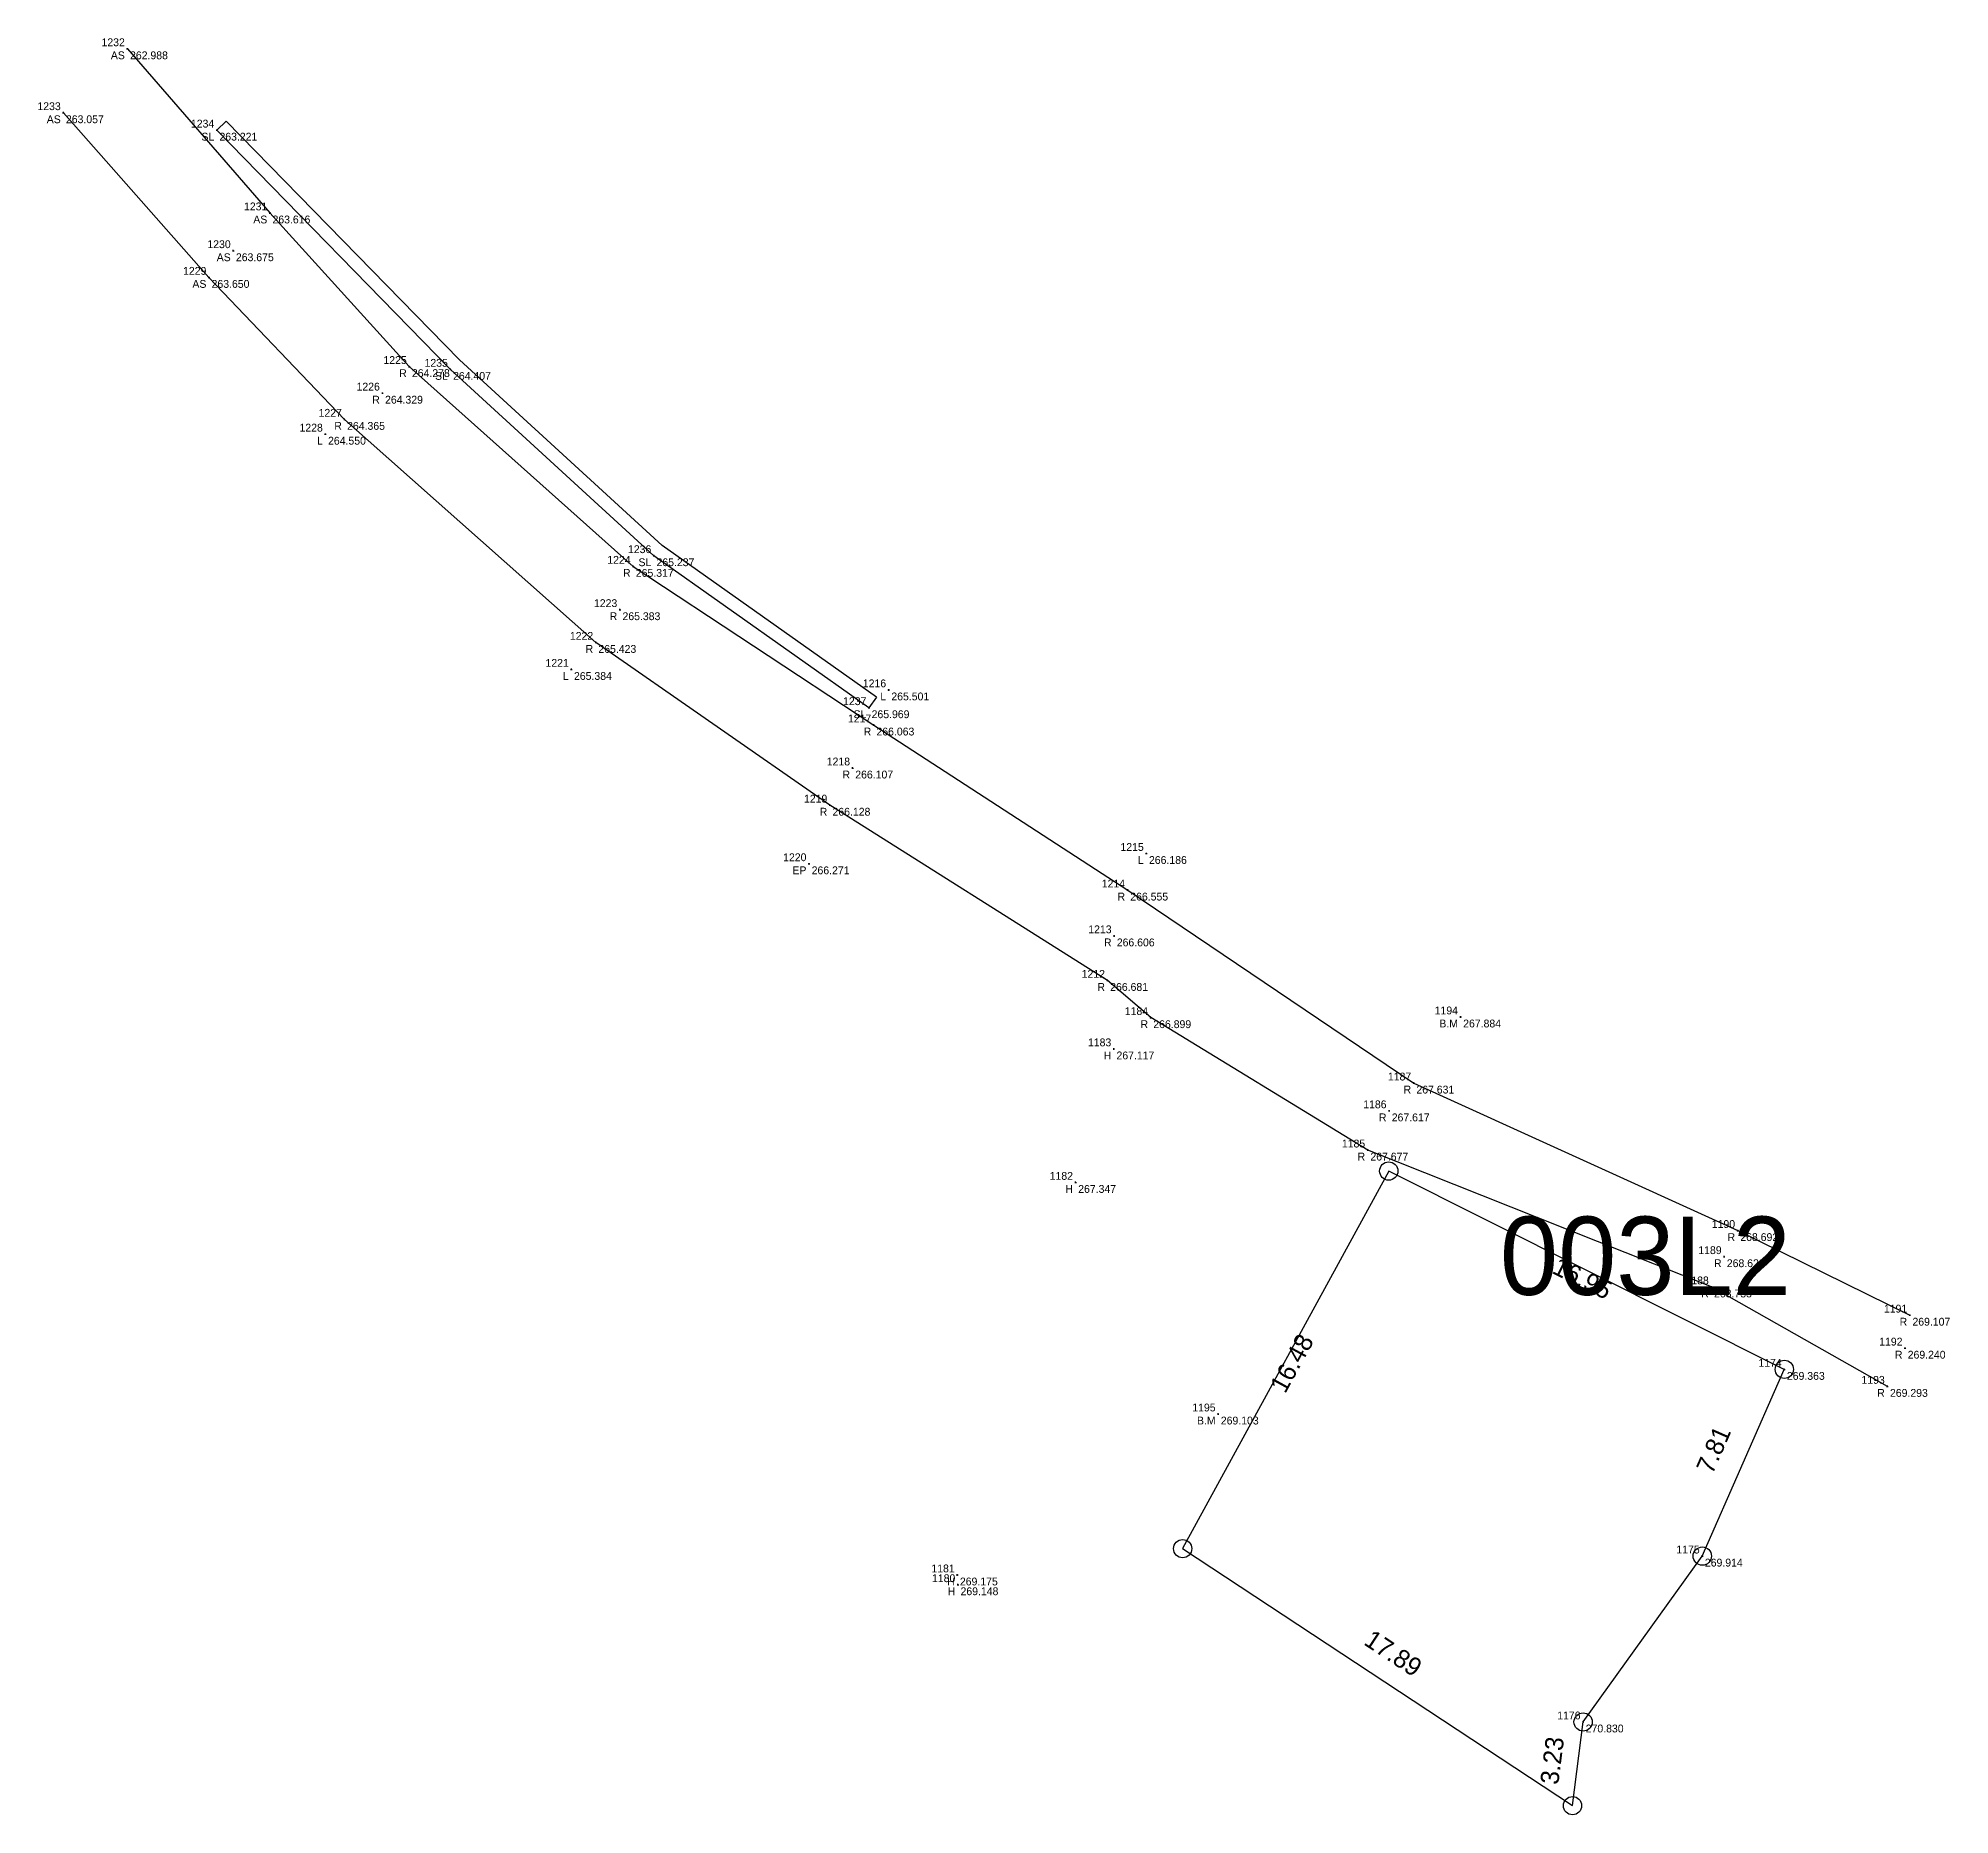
# Model space of a CAD drawing. Extents: x 152000 to 152174, y 158796 to 159332.
# Drawn here: x 152030.8 to 152104, y 159264.4 to 159332.4 of the extents above; entities that cross this region are included whole.
import ezdxf
from ezdxf.enums import TextEntityAlignment as Align

# ---------------------------------------------------------------- set-up
doc = ezdxf.new("R2010")
doc.units = 0
doc.header["$LTSCALE"] = 3
doc.header["$MEASUREMENT"] = 0
doc.header["$PDMODE"] = 2
doc.header["$PDSIZE"] = 0.03
doc.linetypes.add('SOLID_LINE', pattern=[0])
doc.layers.get('0').update_dxf_attribs({"linetype": 'CONTINUOUS'})
doc.layers.get('DEFPOINTS').update_dxf_attribs({"linetype": 'CONTINUOUS'})
for name, color, linetype in [('CIVIL-NAME', 130, 'CONTINUOUS'), ('Height', 7, 'CONTINUOUS'), ('Point Code', 7, 'CONTINUOUS'), ('Point ID', 7, 'CONTINUOUS')]:
    doc.layers.add(name, color=color, linetype=linetype)
doc.styles.add('NASEK', font='NASEK.shx', dxfattribs={"height": 0.0155})
doc.dimstyles.get("Standard").update_dxf_attribs({"dimtxt": 0.7, "dimasz": 0.5, "dimexe": 4.572, "dimexo": 1.5875, "dimgap": 0.01, "dimtad": 1, "dimzin": 0, "dimdsep": 46, "dimtxsty": 'Standard', "dimcen": 2.286, "dimse1": 1, "dimse2": 1, "dimsd1": 1, "dimsd2": 1, "dimadec": 0, "dimazin": 0, "dimtfac": 1, "dimtdec": 4, "dimtofl": 0, "dimtmove": 0, "dimatfit": 3, "dimfxl": 1, "dimtolj": 1, "dimtzin": 0, "dimarcsym": 0})

# ---------------------------------------------------------------- blocks, each defined once
blk = doc.blocks.new('*D159')
at = {"layer": 'DEFPOINTS', "color": 0, "transparency": 16777216}
for p in [(152074.63, 159274.583, 270.905), (152089.968, 159265.355), (152089.564, 159264.741, 270.905)]:
    blk.add_point(p, dxfattribs=at)
at = {"color": 0, "transparency": 16777216, "insert": (152082.699, 159270.576), "char_height": 0.7, "attachment_point": 5, "rotation": 326.61433}
blk.add_mtext('\\A1;17.89', dxfattribs=at)
blk = doc.blocks.new('*D160')
at = {"layer": 'DEFPOINTS', "color": 0, "transparency": 16777216}
for p in [(152082.525, 159289.044, 270.905), (152074.63, 159274.583, 270.905), (152075.183, 159274.281)]:
    blk.add_point(p, dxfattribs=at)
at = {"color": 0, "transparency": 16777216, "insert": (152078.814, 159281.684), "char_height": 0.7, "attachment_point": 5, "rotation": 61.3666}
blk.add_mtext('\\A1;16.48', dxfattribs=at)
blk = doc.blocks.new('*D161')
at = {"layer": 'DEFPOINTS', "color": 0, "transparency": 16777216}
for p in [(152082.525, 159289.044, 270.905), (152097.675, 159281.449, 270.905), (152097.359, 159280.818)]:
    blk.add_point(p, dxfattribs=at)
at = {"color": 0, "transparency": 16777216, "insert": (152089.945, 159284.937), "char_height": 0.7, "attachment_point": 5, "rotation": 333.37453}
blk.add_mtext('\\A1;16.95', dxfattribs=at)
blk = doc.blocks.new('*D162')
at = {"layer": 'DEFPOINTS', "color": 0, "transparency": 16777216}
for p in [(152097.675, 159281.449, 270.905), (152093.729, 159274.652), (152094.534, 159274.298, 270.905)]:
    blk.add_point(p, dxfattribs=at)
at = {"color": 0, "transparency": 16777216, "insert": (152094.97, 159278.372), "char_height": 0.7, "attachment_point": 5, "rotation": 66.28413}
blk.add_mtext('\\A1;7.81', dxfattribs=at)
blk = doc.blocks.new('*D163')
at = {"layer": 'DEFPOINTS', "color": 0, "transparency": 16777216}
for p in [(152089.349, 159268.024), (152089.97, 159267.945, 270.905), (152089.564, 159264.741, 270.905)]:
    blk.add_point(p, dxfattribs=at)
at = {"color": 0, "transparency": 16777216, "insert": (152088.788, 159266.467), "char_height": 0.7, "attachment_point": 5, "rotation": 82.77103}
blk.add_mtext('\\A1;3.23', dxfattribs=at)

msp = doc.modelspace()

# ---------------------------------------------------------------- linework, layer by layer
at = {"color": 3}
for p, q in [((152037.99463, 159329.25838, 265.96869), (152037.63693, 159328.90902, 263.22078)), ((152062.90523, 159307.19837, 265.96869), (152062.61669, 159306.79002, 265.96869))]:
    msp.add_line(p, q, dxfattribs=at)
at = {"color": 5, "flags": 128}
for points, elevation in [([(152034.21231, 159332.02477), (152039.66903, 159325.73755), (152045.00992, 159319.85346), (152053.58592, 159312.203), (152062.80364, 159306.12662), (152072.52516, 159299.80578), (152083.48414, 159292.41344), (152095.89142, 159286.76483), (152102.48376, 159283.52423)], 262.98807), ([(152101.62404, 159280.79753), (152094.88342, 159284.60538), (152081.72214, 159289.84779), (152073.40718, 159294.91948), (152071.75489, 159296.34526), (152061.11939, 159303.05574), (152052.15217, 159309.29121), (152042.52668, 159317.83285), (152037.33604, 159323.27009), (152031.75739, 159329.57626)], 269.29253)]:
    msp.add_lwpolyline(points, dxfattribs=dict(at, elevation=elevation))
at = {"color": 3, "elevation": 265.96869, "flags": 128}
for points in [[(152062.61669, 159306.79002), (152054.37898, 159312.61069), (152046.58506, 159319.74734), (152037.63693, 159328.90902)], [(152062.90523, 159307.19837), (152054.69333, 159313.0008), (152046.93302, 159320.10668), (152037.99463, 159329.25838)]]:
    msp.add_lwpolyline(points, dxfattribs=at)
at = {"elevation": 270.90496, "flags": 128}
msp.add_lwpolyline([(152089.56377, 159264.74128), (152089.56377, 159264.74128), (152089.97018, 159267.9453), (152094.53383, 159274.29794), (152097.67523, 159281.44888), (152082.52512, 159289.04392), (152082.52512, 159289.04392), (152074.62985, 159274.58303), (152074.62985, 159274.58303), (152089.56377, 159264.74128)], dxfattribs=at)
at = {"color": 2}
for centre in [(152082.52512, 159289.04392, 270.90496), (152097.67523, 159281.44888, 269.36259), (152074.62985, 159274.58303, 270.90496), (152094.53383, 159274.29794, 269.91414), (152089.97018, 159267.9453, 270.82994), (152089.56377, 159264.74128, 270.90496)]:
    msp.add_circle(centre, 0.35, dxfattribs=at)
at = {"color": 0, "linetype": 'SOLID_LINE'}
for p in [(152034.21231, 159332.02477, 262.98807), (152031.75739, 159329.57626, 263.05725), (152037.63693, 159328.90902, 263.22078), (152039.66903, 159325.73755, 263.61589), (152038.26707, 159324.29105, 263.67482), (152037.33604, 159323.27009, 263.65026), (152045.00992, 159319.85346, 264.2784), (152046.58506, 159319.74734, 264.40708), (152043.9803, 159318.83591, 264.32887), (152042.52668, 159317.83285, 264.36521), (152041.79641, 159317.26476, 264.54955), (152054.37898, 159312.61069, 265.23717), (152053.58592, 159312.203, 265.31735), (152053.07479, 159310.54379, 265.38268), (152052.15217, 159309.29121, 265.42267), (152051.21746, 159308.25526, 265.38406), (152063.37317, 159307.47176, 265.50135), (152062.61669, 159306.79002, 265.96869), (152062.80364, 159306.12662, 266.06255), (152061.99098, 159304.47917, 266.10721), (152061.11939, 159303.05574, 266.12775), (152073.24077, 159301.20703, 266.18566), (152060.32079, 159300.8117, 266.27098), (152072.52516, 159299.80578, 266.5551), (152072.00797, 159298.05085, 266.60616), (152071.75489, 159296.34526, 266.68115), (152073.40718, 159294.91948, 266.8986), (152085.27605, 159294.9451, 267.88443), (152071.99627, 159293.72218, 267.11671), (152083.48414, 159292.41344, 267.63139), (152082.53981, 159291.34907, 267.61723), (152081.72214, 159289.84779, 267.67702), (152070.52989, 159288.60891, 267.34674), (152095.89142, 159286.76483, 268.6921), (152095.37414, 159285.76425, 268.62802), (152094.88342, 159284.60538, 268.73313), (152102.48376, 159283.52423, 269.10709), (152102.30288, 159282.26131, 269.24012), (152097.67523, 159281.44888, 269.36259), (152101.62404, 159280.79753, 269.29253), (152075.99273, 159279.73863, 269.1032), (152094.53383, 159274.29794, 269.91414), (152065.99869, 159273.57475, 269.17483), (152066.02317, 159273.20052, 269.14824), (152089.97018, 159267.9453, 270.82994)]:
    msp.add_point(p, dxfattribs=at)

# ---------------------------------------------------------------- texts
at = {"layer": 'CIVIL-NAME', "style": 'NASEK'}
msp.add_text('003L2', height=2.996783, dxfattribs=at).set_placement((152086.78305, 159284.3022, 2316.05604))
at = {"layer": 'Height', "color": 4, "linetype": 'SOLID_LINE'}
for s, p in [('262.988', (152034.31231, 159331.92477, 262.98807)), ('263.057', (152031.85739, 159329.47626, 263.05725)), ('263.221', (152037.73693, 159328.80902, 263.22078)), ('263.616', (152039.76903, 159325.63755, 263.61589)), ('263.675', (152038.36707, 159324.19105, 263.67482)), ('263.650', (152037.43604, 159323.17009, 263.65026)), ('264.278', (152045.10992, 159319.75346, 264.2784)), ('264.407', (152046.68506, 159319.64734, 264.40708)), ('264.329', (152044.0803, 159318.73591, 264.32887)), ('264.365', (152042.62668, 159317.73285, 264.36521)), ('264.550', (152041.89641, 159317.16476, 264.54955)), ('265.317', (152053.68592, 159312.103, 265.31735)), ('265.237', (152054.47898, 159312.51069, 265.23717)), ('265.383', (152053.17479, 159310.44379, 265.38268)), ('265.423', (152052.25217, 159309.19121, 265.42267)), ('265.384', (152051.31746, 159308.15526, 265.38406)), ('265.501', (152063.47317, 159307.37176, 265.50135)), ('265.969', (152062.71669, 159306.69002, 265.96869)), ('266.063', (152062.90364, 159306.02662, 266.06255)), ('266.107', (152062.09098, 159304.37917, 266.10721)), ('266.128', (152061.21939, 159302.95574, 266.12775)), ('266.186', (152073.34077, 159301.10703, 266.18566)), ('266.271', (152060.42079, 159300.7117, 266.27098)), ('266.555', (152072.62516, 159299.70578, 266.5551)), ('266.606', (152072.10797, 159297.95085, 266.60616)), ('266.681', (152071.85489, 159296.24526, 266.68115)), ('266.899', (152073.50718, 159294.81948, 266.8986)), ('267.884', (152085.37605, 159294.8451, 267.88443)), ('267.117', (152072.09627, 159293.62218, 267.11671)), ('267.631', (152083.58414, 159292.31344, 267.63139)), ('267.617', (152082.63981, 159291.24907, 267.61723)), ('267.677', (152081.82214, 159289.74779, 267.67702)), ('267.347', (152070.62989, 159288.50891, 267.34674)), ('268.692', (152095.99142, 159286.66483, 268.6921)), ('268.628', (152095.47414, 159285.66425, 268.62802)), ('268.733', (152094.98342, 159284.50538, 268.73313)), ('269.107', (152102.58376, 159283.42423, 269.10709)), ('269.240', (152102.40288, 159282.16131, 269.24012)), ('269.363', (152097.77523, 159281.34888, 269.36259)), ('269.293', (152101.72404, 159280.69753, 269.29253)), ('269.103', (152076.09273, 159279.63863, 269.1032)), ('269.914', (152094.63383, 159274.19794, 269.91414)), ('269.175', (152066.09869, 159273.47475, 269.17483)), ('269.148', (152066.12317, 159273.10052, 269.14824)), ('270.830', (152090.07018, 159267.8453, 270.82994))]:
    msp.add_text(s, height=0.3, dxfattribs=at).set_placement(p, align=Align.TOP_LEFT)
at = {"layer": 'Point Code', "color": 5, "linetype": 'SOLID_LINE'}
for s, p in [('AS', (152034.11231, 159331.92477, 262.98807)), ('AS', (152031.65739, 159329.47626, 263.05725)), ('SL', (152037.53693, 159328.80902, 263.22078)), ('AS', (152039.56903, 159325.63755, 263.61589)), ('AS', (152038.16707, 159324.19105, 263.67482)), ('AS', (152037.23604, 159323.17009, 263.65026)), ('R', (152044.90992, 159319.75346, 264.2784)), ('SL', (152046.48506, 159319.64734, 264.40708)), ('R', (152043.8803, 159318.73591, 264.32887)), ('R', (152042.42668, 159317.73285, 264.36521)), ('L', (152041.69641, 159317.16476, 264.54955)), ('R', (152053.48592, 159312.103, 265.31735)), ('SL', (152054.27898, 159312.51069, 265.23717)), ('R', (152052.97479, 159310.44379, 265.38268)), ('R', (152052.05217, 159309.19121, 265.42267)), ('L', (152051.11746, 159308.15526, 265.38406)), ('L', (152063.27317, 159307.37176, 265.50135)), ('SL', (152062.51669, 159306.69002, 265.96869)), ('R', (152062.70364, 159306.02662, 266.06255)), ('R', (152061.89098, 159304.37917, 266.10721)), ('R', (152061.01939, 159302.95574, 266.12775)), ('L', (152073.14077, 159301.10703, 266.18566)), ('EP', (152060.22079, 159300.7117, 266.27098)), ('R', (152072.42516, 159299.70578, 266.5551)), ('R', (152071.90797, 159297.95085, 266.60616)), ('R', (152071.65489, 159296.24526, 266.68115)), ('R', (152073.30718, 159294.81948, 266.8986)), ('B.M', (152085.17605, 159294.8451, 267.88443)), ('H', (152071.89627, 159293.62218, 267.11671)), ('R', (152083.38414, 159292.31344, 267.63139)), ('R', (152082.43981, 159291.24907, 267.61723)), ('R', (152081.62214, 159289.74779, 267.67702)), ('H', (152070.42989, 159288.50891, 267.34674)), ('R', (152095.79142, 159286.66483, 268.6921)), ('R', (152095.27414, 159285.66425, 268.62802)), ('R', (152094.78342, 159284.50538, 268.73313)), ('R', (152102.38376, 159283.42423, 269.10709)), ('R', (152102.20288, 159282.16131, 269.24012)), ('R', (152101.52404, 159280.69753, 269.29253)), ('B.M', (152075.89273, 159279.63863, 269.1032)), ('H', (152065.89869, 159273.47475, 269.17483)), ('H', (152065.92317, 159273.10052, 269.14824))]:
    msp.add_text(s, height=0.3, dxfattribs=at).set_placement(p, align=Align.TOP_RIGHT)
at = {"layer": 'Point ID', "color": 1, "linetype": 'SOLID_LINE'}
for s, p in [('1232', (152034.11231, 159332.12477, 262.98807)), ('1233', (152031.65739, 159329.67626, 263.05725)), ('1234', (152037.53693, 159329.00902, 263.22078)), ('1231', (152039.56903, 159325.83755, 263.61589)), ('1230', (152038.16707, 159324.39105, 263.67482)), ('1229', (152037.23604, 159323.37009, 263.65026)), ('1225', (152044.90992, 159319.95346, 264.2784)), ('1235', (152046.48506, 159319.84734, 264.40708)), ('1226', (152043.8803, 159318.93591, 264.32887)), ('1227', (152042.42668, 159317.93285, 264.36521)), ('1228', (152041.69641, 159317.36476, 264.54955)), ('1224', (152053.48592, 159312.303, 265.31735)), ('1236', (152054.27898, 159312.71069, 265.23717)), ('1223', (152052.97479, 159310.64379, 265.38268)), ('1222', (152052.05217, 159309.39121, 265.42267)), ('1221', (152051.11746, 159308.35526, 265.38406)), ('1216', (152063.27317, 159307.57176, 265.50135)), ('1237', (152062.51669, 159306.89002, 265.96869)), ('1217', (152062.70364, 159306.22662, 266.06255)), ('1218', (152061.89098, 159304.57917, 266.10721)), ('1219', (152061.01939, 159303.15574, 266.12775)), ('1215', (152073.14077, 159301.30703, 266.18566)), ('1220', (152060.22079, 159300.9117, 266.27098)), ('1214', (152072.42516, 159299.90578, 266.5551)), ('1213', (152071.90797, 159298.15085, 266.60616)), ('1212', (152071.65489, 159296.44526, 266.68115)), ('1184', (152073.30718, 159295.01948, 266.8986)), ('1194', (152085.17605, 159295.0451, 267.88443)), ('1183', (152071.89627, 159293.82218, 267.11671)), ('1187', (152083.38414, 159292.51344, 267.63139)), ('1186', (152082.43981, 159291.44907, 267.61723)), ('1185', (152081.62214, 159289.94779, 267.67702)), ('1182', (152070.42989, 159288.70891, 267.34674)), ('1190', (152095.79142, 159286.86483, 268.6921)), ('1189', (152095.27414, 159285.86425, 268.62802)), ('1188', (152094.78342, 159284.70538, 268.73313)), ('1191', (152102.38376, 159283.62423, 269.10709)), ('1192', (152102.20288, 159282.36131, 269.24012)), ('1174', (152097.57523, 159281.54888, 269.36259)), ('1193', (152101.52404, 159280.89753, 269.29253)), ('1195', (152075.89273, 159279.83863, 269.1032)), ('1175', (152094.43383, 159274.39794, 269.91414)), ('1181', (152065.89869, 159273.67475, 269.17483)), ('1180', (152065.92317, 159273.30052, 269.14824)), ('1176', (152089.87018, 159268.0453, 270.82994))]:
    msp.add_text(s, height=0.3, dxfattribs=at).set_placement(p, align=Align.RIGHT)

# ---------------------------------------------------------------- dimensions: what is measured, and where the dimension line sits
at = {"color": 3}
for p1, p2, distance, picture, middle in [((152082.52512, 159289.04392, 270.90496), (152074.62985, 159274.58303, 270.90496), 0.63001, '*D160', (152078.81448, 159281.68408)), ((152082.52512, 159289.04392, 270.90496), (152097.67523, 159281.44888, 270.90496), -0.70584, '*D161', (152089.94519, 159284.93723)), ((152097.67523, 159281.44888, 270.90496), (152094.53383, 159274.29794, 270.90496), -0.87921, '*D162', (152094.96997, 159278.37182)), ((152074.62985, 159274.58303, 270.90496), (152089.56377, 159264.74128, 270.90496), 0.73449, '*D159', (152082.69908, 159270.57604)), ((152089.56377, 159264.74128, 270.90496), (152089.97018, 159267.9453, 270.90496), 0.62647, '*D163', (152088.78835, 159266.46743))]:
    dim = msp.add_aligned_dim(p1=p1, p2=p2, distance=distance, dimstyle='Standard', dxfattribs=at)
    dim.commit()
    dim.dimension.update_dxf_attribs({"geometry": picture, "text_midpoint": middle})

doc.saveas('drawing.dxf')
